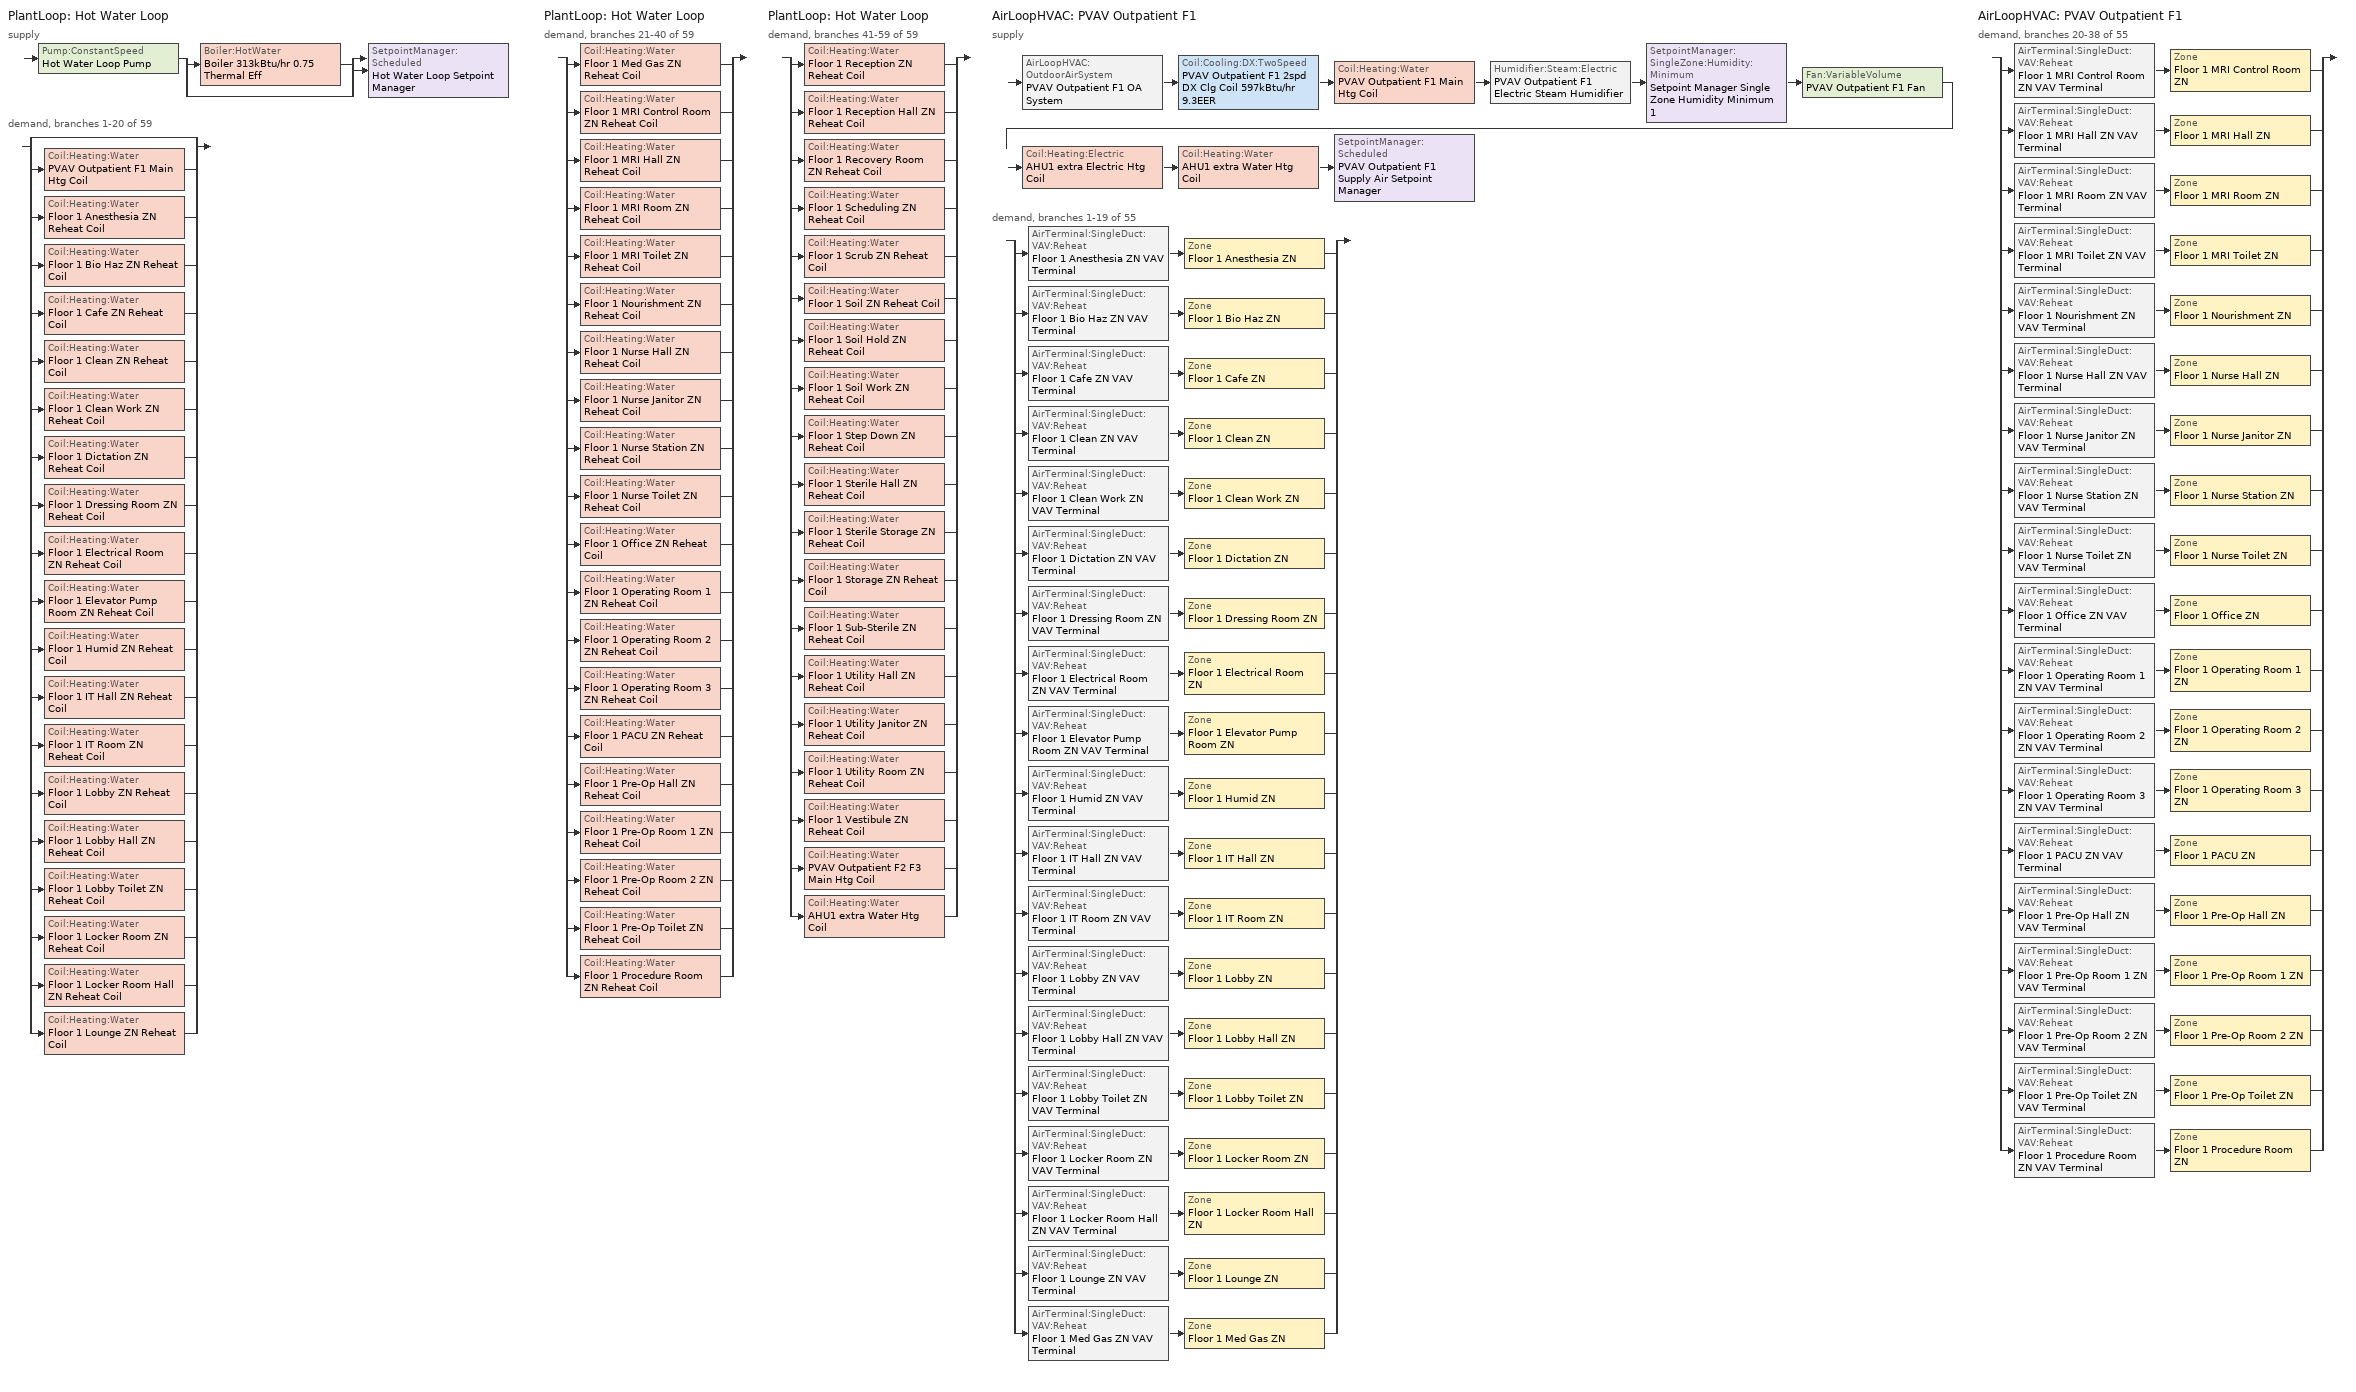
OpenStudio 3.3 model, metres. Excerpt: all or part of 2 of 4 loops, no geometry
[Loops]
PlantLoop 'Hot Water Loop'
 supply: Pump:ConstantSpeed 'Hot Water Loop Pump' > split
  | Boiler:HotWater 'Boiler 313kBtu/hr 0.75 Thermal Eff'
  | bypass
  join > SetpointManager:Scheduled 'Hot Water Loop Setpoint Manager'
 demand, branches 1-20 of 59: split
  | bypass
  | Coil:Heating:Water 'PVAV Outpatient F1 Main Htg Coil'
  | Coil:Heating:Water 'Floor 1 Anesthesia ZN Reheat Coil'
  | Coil:Heating:Water 'Floor 1 Bio Haz ZN Reheat Coil'
  | Coil:Heating:Water 'Floor 1 Cafe ZN Reheat Coil'
  | Coil:Heating:Water 'Floor 1 Clean ZN Reheat Coil'
  | Coil:Heating:Water 'Floor 1 Clean Work ZN Reheat Coil'
  | Coil:Heating:Water 'Floor 1 Dictation ZN Reheat Coil'
  | Coil:Heating:Water 'Floor 1 Dressing Room ZN Reheat Coil'
  | Coil:Heating:Water 'Floor 1 Electrical Room ZN Reheat Coil'
  | Coil:Heating:Water 'Floor 1 Elevator Pump Room ZN Reheat Coil'
  | Coil:Heating:Water 'Floor 1 Humid ZN Reheat Coil'
  | Coil:Heating:Water 'Floor 1 IT Hall ZN Reheat Coil'
  | Coil:Heating:Water 'Floor 1 IT Room ZN Reheat Coil'
  | Coil:Heating:Water 'Floor 1 Lobby ZN Reheat Coil'
  | Coil:Heating:Water 'Floor 1 Lobby Hall ZN Reheat Coil'
  | Coil:Heating:Water 'Floor 1 Lobby Toilet ZN Reheat Coil'
  | Coil:Heating:Water 'Floor 1 Locker Room ZN Reheat Coil'
  | Coil:Heating:Water 'Floor 1 Locker Room Hall ZN Reheat Coil'
  | Coil:Heating:Water 'Floor 1 Lounge ZN Reheat Coil'
PlantLoop 'Hot Water Loop'
 demand, branches 21-40 of 59: split
  | Coil:Heating:Water 'Floor 1 Med Gas ZN Reheat Coil'
  | Coil:Heating:Water 'Floor 1 MRI Control Room ZN Reheat Coil'
  | Coil:Heating:Water 'Floor 1 MRI Hall ZN Reheat Coil'
  | Coil:Heating:Water 'Floor 1 MRI Room ZN Reheat Coil'
  | Coil:Heating:Water 'Floor 1 MRI Toilet ZN Reheat Coil'
  | Coil:Heating:Water 'Floor 1 Nourishment ZN Reheat Coil'
  | Coil:Heating:Water 'Floor 1 Nurse Hall ZN Reheat Coil'
  | Coil:Heating:Water 'Floor 1 Nurse Janitor ZN Reheat Coil'
  | Coil:Heating:Water 'Floor 1 Nurse Station ZN Reheat Coil'
  | Coil:Heating:Water 'Floor 1 Nurse Toilet ZN Reheat Coil'
  | Coil:Heating:Water 'Floor 1 Office ZN Reheat Coil'
  | Coil:Heating:Water 'Floor 1 Operating Room 1 ZN Reheat Coil'
  | Coil:Heating:Water 'Floor 1 Operating Room 2 ZN Reheat Coil'
  | Coil:Heating:Water 'Floor 1 Operating Room 3 ZN Reheat Coil'
  | Coil:Heating:Water 'Floor 1 PACU ZN Reheat Coil'
  | Coil:Heating:Water 'Floor 1 Pre-Op Hall ZN Reheat Coil'
  | Coil:Heating:Water 'Floor 1 Pre-Op Room 1 ZN Reheat Coil'
  | Coil:Heating:Water 'Floor 1 Pre-Op Room 2 ZN Reheat Coil'
  | Coil:Heating:Water 'Floor 1 Pre-Op Toilet ZN Reheat Coil'
  | Coil:Heating:Water 'Floor 1 Procedure Room ZN Reheat Coil'
PlantLoop 'Hot Water Loop'
 demand, branches 41-59 of 59: split
  | Coil:Heating:Water 'Floor 1 Reception ZN Reheat Coil'
  | Coil:Heating:Water 'Floor 1 Reception Hall ZN Reheat Coil'
  | Coil:Heating:Water 'Floor 1 Recovery Room ZN Reheat Coil'
  | Coil:Heating:Water 'Floor 1 Scheduling ZN Reheat Coil'
  | Coil:Heating:Water 'Floor 1 Scrub ZN Reheat Coil'
  | Coil:Heating:Water 'Floor 1 Soil ZN Reheat Coil'
  | Coil:Heating:Water 'Floor 1 Soil Hold ZN Reheat Coil'
  | Coil:Heating:Water 'Floor 1 Soil Work ZN Reheat Coil'
  | Coil:Heating:Water 'Floor 1 Step Down ZN Reheat Coil'
  | Coil:Heating:Water 'Floor 1 Sterile Hall ZN Reheat Coil'
  | Coil:Heating:Water 'Floor 1 Sterile Storage ZN Reheat Coil'
  | Coil:Heating:Water 'Floor 1 Storage ZN Reheat Coil'
  | Coil:Heating:Water 'Floor 1 Sub-Sterile ZN Reheat Coil'
  | Coil:Heating:Water 'Floor 1 Utility Hall ZN Reheat Coil'
  | Coil:Heating:Water 'Floor 1 Utility Janitor ZN Reheat Coil'
  | Coil:Heating:Water 'Floor 1 Utility Room ZN Reheat Coil'
  | Coil:Heating:Water 'Floor 1 Vestibule ZN Reheat Coil'
  | Coil:Heating:Water 'PVAV Outpatient F2 F3 Main Htg Coil'
  | Coil:Heating:Water 'AHU1 extra Water Htg Coil'
AirLoopHVAC 'PVAV Outpatient F1'
 supply: AirLoopHVAC:OutdoorAirSystem 'PVAV Outpatient F1 OA System' > Coil:Cooling:DX:TwoSpeed 'PVAV Outpatient F1 2spd DX Clg Coil 597kBtu/hr 9.3EER' > Coil:Heating:Water 'PVAV Outpatient F1 Main Htg Coil' > Humidifier:Steam:Electric 'PVAV Outpatient F1 Electric Steam Humidifier' > SetpointManager:SingleZone:Humidity:Minimum 'Setpoint Manager Single Zone Humidity Minimum 1' > Fan:VariableVolume 'PVAV Outpatient F1 Fan' > Coil:Heating:Electric 'AHU1 extra Electric Htg Coil' > Coil:Heating:Water 'AHU1 extra Water Htg Coil' > SetpointManager:Scheduled 'PVAV Outpatient F1 Supply Air Setpoint Manager'
 demand, branches 1-19 of 55: split
  | AirTerminal:SingleDuct:VAV:Reheat 'Floor 1 Anesthesia ZN VAV Terminal' > Zone 'Floor 1 Anesthesia ZN'
  | AirTerminal:SingleDuct:VAV:Reheat 'Floor 1 Bio Haz ZN VAV Terminal' > Zone 'Floor 1 Bio Haz ZN'
  | AirTerminal:SingleDuct:VAV:Reheat 'Floor 1 Cafe ZN VAV Terminal' > Zone 'Floor 1 Cafe ZN'
  | AirTerminal:SingleDuct:VAV:Reheat 'Floor 1 Clean ZN VAV Terminal' > Zone 'Floor 1 Clean ZN'
  | AirTerminal:SingleDuct:VAV:Reheat 'Floor 1 Clean Work ZN VAV Terminal' > Zone 'Floor 1 Clean Work ZN'
  | AirTerminal:SingleDuct:VAV:Reheat 'Floor 1 Dictation ZN VAV Terminal' > Zone 'Floor 1 Dictation ZN'
  | AirTerminal:SingleDuct:VAV:Reheat 'Floor 1 Dressing Room ZN VAV Terminal' > Zone 'Floor 1 Dressing Room ZN'
  | AirTerminal:SingleDuct:VAV:Reheat 'Floor 1 Electrical Room ZN VAV Terminal' > Zone 'Floor 1 Electrical Room ZN'
  | AirTerminal:SingleDuct:VAV:Reheat 'Floor 1 Elevator Pump Room ZN VAV Terminal' > Zone 'Floor 1 Elevator Pump Room ZN'
  | AirTerminal:SingleDuct:VAV:Reheat 'Floor 1 Humid ZN VAV Terminal' > Zone 'Floor 1 Humid ZN'
  | AirTerminal:SingleDuct:VAV:Reheat 'Floor 1 IT Hall ZN VAV Terminal' > Zone 'Floor 1 IT Hall ZN'
  | AirTerminal:SingleDuct:VAV:Reheat 'Floor 1 IT Room ZN VAV Terminal' > Zone 'Floor 1 IT Room ZN'
  | AirTerminal:SingleDuct:VAV:Reheat 'Floor 1 Lobby ZN VAV Terminal' > Zone 'Floor 1 Lobby ZN'
  | AirTerminal:SingleDuct:VAV:Reheat 'Floor 1 Lobby Hall ZN VAV Terminal' > Zone 'Floor 1 Lobby Hall ZN'
  | AirTerminal:SingleDuct:VAV:Reheat 'Floor 1 Lobby Toilet ZN VAV Terminal' > Zone 'Floor 1 Lobby Toilet ZN'
  | AirTerminal:SingleDuct:VAV:Reheat 'Floor 1 Locker Room ZN VAV Terminal' > Zone 'Floor 1 Locker Room ZN'
  | AirTerminal:SingleDuct:VAV:Reheat 'Floor 1 Locker Room Hall ZN VAV Terminal' > Zone 'Floor 1 Locker Room Hall ZN'
  | AirTerminal:SingleDuct:VAV:Reheat 'Floor 1 Lounge ZN VAV Terminal' > Zone 'Floor 1 Lounge ZN'
  | AirTerminal:SingleDuct:VAV:Reheat 'Floor 1 Med Gas ZN VAV Terminal' > Zone 'Floor 1 Med Gas ZN'
AirLoopHVAC 'PVAV Outpatient F1'
 demand, branches 20-38 of 55: split
  | AirTerminal:SingleDuct:VAV:Reheat 'Floor 1 MRI Control Room ZN VAV Terminal' > Zone 'Floor 1 MRI Control Room ZN'
  | AirTerminal:SingleDuct:VAV:Reheat 'Floor 1 MRI Hall ZN VAV Terminal' > Zone 'Floor 1 MRI Hall ZN'
  | AirTerminal:SingleDuct:VAV:Reheat 'Floor 1 MRI Room ZN VAV Terminal' > Zone 'Floor 1 MRI Room ZN'
  | AirTerminal:SingleDuct:VAV:Reheat 'Floor 1 MRI Toilet ZN VAV Terminal' > Zone 'Floor 1 MRI Toilet ZN'
  | AirTerminal:SingleDuct:VAV:Reheat 'Floor 1 Nourishment ZN VAV Terminal' > Zone 'Floor 1 Nourishment ZN'
  | AirTerminal:SingleDuct:VAV:Reheat 'Floor 1 Nurse Hall ZN VAV Terminal' > Zone 'Floor 1 Nurse Hall ZN'
  | AirTerminal:SingleDuct:VAV:Reheat 'Floor 1 Nurse Janitor ZN VAV Terminal' > Zone 'Floor 1 Nurse Janitor ZN'
  | AirTerminal:SingleDuct:VAV:Reheat 'Floor 1 Nurse Station ZN VAV Terminal' > Zone 'Floor 1 Nurse Station ZN'
  | AirTerminal:SingleDuct:VAV:Reheat 'Floor 1 Nurse Toilet ZN VAV Terminal' > Zone 'Floor 1 Nurse Toilet ZN'
  | AirTerminal:SingleDuct:VAV:Reheat 'Floor 1 Office ZN VAV Terminal' > Zone 'Floor 1 Office ZN'
  | AirTerminal:SingleDuct:VAV:Reheat 'Floor 1 Operating Room 1 ZN VAV Terminal' > Zone 'Floor 1 Operating Room 1 ZN'
  | AirTerminal:SingleDuct:VAV:Reheat 'Floor 1 Operating Room 2 ZN VAV Terminal' > Zone 'Floor 1 Operating Room 2 ZN'
  | AirTerminal:SingleDuct:VAV:Reheat 'Floor 1 Operating Room 3 ZN VAV Terminal' > Zone 'Floor 1 Operating Room 3 ZN'
  | AirTerminal:SingleDuct:VAV:Reheat 'Floor 1 PACU ZN VAV Terminal' > Zone 'Floor 1 PACU ZN'
  | AirTerminal:SingleDuct:VAV:Reheat 'Floor 1 Pre-Op Hall ZN VAV Terminal' > Zone 'Floor 1 Pre-Op Hall ZN'
  | AirTerminal:SingleDuct:VAV:Reheat 'Floor 1 Pre-Op Room 1 ZN VAV Terminal' > Zone 'Floor 1 Pre-Op Room 1 ZN'
  | AirTerminal:SingleDuct:VAV:Reheat 'Floor 1 Pre-Op Room 2 ZN VAV Terminal' > Zone 'Floor 1 Pre-Op Room 2 ZN'
  | AirTerminal:SingleDuct:VAV:Reheat 'Floor 1 Pre-Op Toilet ZN VAV Terminal' > Zone 'Floor 1 Pre-Op Toilet ZN'
  | AirTerminal:SingleDuct:VAV:Reheat 'Floor 1 Procedure Room ZN VAV Terminal' > Zone 'Floor 1 Procedure Room ZN'
[Sizing:Zone] Zone Cooling Design Supply Air Temperature Input Method=SupplyAirTemperature; Zone Cooling Design Supply Air Temperature {C}=12.7778; Zone Cooling Design Supply Air Temperature Difference {deltaC}=11.11; Zone Heating Design Supply Air Temperature Input Method=SupplyAirTemperature; Zone Heating Design Supply Air Temperature {C}=50; Zone Heating Design Supply Air Temperature Difference {deltaC}=11.11; Zone Cooling Design Supply Air Humidity Ratio {kg-H2O/kg-air}=0.0085; Zone Heating Design Supply Air Humidity Ratio {kg-H2O/kg-air}=0.008; Heating Design Air Flow Method=DesignDay; Account for Dedicated Outdoor Air System=No; Dedicated Outdoor Air System Control Strategy=NeutralSupplyAir; Dedicated Outdoor Air Low Setpoint Temperature for Design {C}=autosize; Dedicated Outdoor Air High Setpoint Temperature for Design {C}=autosize
Name | Cooling Design Air Flow Method | Cooling Minimum Air Flow per Zone Floor Area {m3/s-m2}
Floor 1 Anesthesia ZN | DesignDayWithLimit | 0.00677333
Floor 1 Bio Haz ZN; Floor 1 Cafe ZN; Floor 1 Dictation ZN; Floor 1 Dressing Room ZN; Floor 1 Electrical Room ZN; Floor 1 Elevator Pump Room ZN; Floor 1 Humid ZN; Floor 1 IT Hall ZN; Floor 1 IT Room ZN; Floor 1 Lobby ZN; Floor 1 Lobby Hall ZN; Floor 1 Locker Room ZN; Floor 1 Locker Room Hall ZN; Floor 1 Lounge ZN; Floor 1 Med Gas ZN; Floor 1 MRI Control Room ZN; Floor 1 MRI Hall ZN; Floor 1 MRI Room ZN; Floor 1 Nourishment ZN; Floor 1 Nurse Hall ZN; Floor 1 Nurse Janitor ZN; Floor 1 Nurse Station ZN; Floor 1 Office ZN; Floor 1 Pre-Op Hall ZN | DesignDay
Floor 1 Clean ZN; Floor 1 Clean Work ZN | DesignDayWithLimit | 0.00338667
Floor 1 Lobby Toilet ZN; Floor 1 MRI Toilet ZN; Floor 1 Nurse Toilet ZN; Floor 1 Pre-Op Toilet ZN | DesignDayWithLimit | 0.00846667
Floor 1 Operating Room 1 ZN; Floor 1 Operating Room 2 ZN; Floor 1 Operating Room 3 ZN | DesignDayWithLimit | 0.0169333
Floor 1 PACU ZN; Floor 1 Pre-Op Room 1 ZN; Floor 1 Pre-Op Room 2 ZN | DesignDayWithLimit | 0.00508
Floor 1 Procedure Room ZN | DesignDayWithLimit | 0.0127
[Zone equipment]
Floor 1 Anesthesia ZN: Floor 1 Anesthesia ZN VAV Terminal, Floor 1 Anesthesia ZN Exhaust Fan
Floor 1 Bio Haz ZN: Floor 1 Bio Haz ZN VAV Terminal
Floor 1 Cafe ZN: Floor 1 Cafe ZN VAV Terminal
Floor 1 Clean ZN: Floor 1 Clean ZN VAV Terminal
Floor 1 Clean Work ZN: Floor 1 Clean Work ZN VAV Terminal
Floor 1 Dictation ZN: Floor 1 Dictation ZN VAV Terminal
Floor 1 Dressing Room ZN: Floor 1 Dressing Room ZN VAV Terminal
Floor 1 Electrical Room ZN: Floor 1 Electrical Room ZN VAV Terminal
Floor 1 Elevator Pump Room ZN: Floor 1 Elevator Pump Room ZN VAV Terminal
Floor 1 Humid ZN: Floor 1 Humid ZN VAV Terminal
Floor 1 IT Hall ZN: Floor 1 IT Hall ZN VAV Terminal
Floor 1 IT Room ZN: Floor 1 IT Room ZN VAV Terminal
Floor 1 Lobby ZN: Floor 1 Lobby ZN VAV Terminal
Floor 1 Lobby Hall ZN: Floor 1 Lobby Hall ZN VAV Terminal
Floor 1 Lobby Toilet ZN: Floor 1 Lobby Toilet ZN VAV Terminal, Floor 1 Lobby Toilet ZN Exhaust Fan
Floor 1 Locker Room ZN: Floor 1 Locker Room ZN VAV Terminal
Floor 1 Locker Room Hall ZN: Floor 1 Locker Room Hall ZN VAV Terminal
Floor 1 Lounge ZN: Floor 1 Lounge ZN VAV Terminal
Floor 1 Med Gas ZN: Floor 1 Med Gas ZN VAV Terminal
Floor 1 MRI Control Room ZN: Floor 1 MRI Control Room ZN VAV Terminal, Floor 1 MRI Control Room ZN Exhaust Fan
Floor 1 MRI Hall ZN: Floor 1 MRI Hall ZN VAV Terminal
Floor 1 MRI Room ZN: Floor 1 MRI Room ZN VAV Terminal, Floor 1 MRI Room ZN Exhaust Fan
Floor 1 MRI Toilet ZN: Floor 1 MRI Toilet ZN VAV Terminal, Floor 1 MRI Toilet ZN Exhaust Fan
Floor 1 Nourishment ZN: Floor 1 Nourishment ZN VAV Terminal
Floor 1 Nurse Hall ZN: Floor 1 Nurse Hall ZN VAV Terminal
Floor 1 Nurse Janitor ZN: Floor 1 Nurse Janitor ZN VAV Terminal
Floor 1 Nurse Station ZN: Floor 1 Nurse Station ZN VAV Terminal
Floor 1 Nurse Toilet ZN: Floor 1 Nurse Toilet ZN VAV Terminal, Floor 1 Nurse Toilet ZN Exhaust Fan
Floor 1 Office ZN: Floor 1 Office ZN VAV Terminal
Floor 1 Operating Room 1 ZN: Floor 1 Operating Room 1 ZN VAV Terminal
Floor 1 Operating Room 2 ZN: Floor 1 Operating Room 2 ZN VAV Terminal
Floor 1 Operating Room 3 ZN: Floor 1 Operating Room 3 ZN VAV Terminal
Floor 1 PACU ZN: Floor 1 PACU ZN VAV Terminal
Floor 1 Pre-Op Hall ZN: Floor 1 Pre-Op Hall ZN VAV Terminal
Floor 1 Pre-Op Room 1 ZN: Floor 1 Pre-Op Room 1 ZN VAV Terminal
Floor 1 Pre-Op Room 2 ZN: Floor 1 Pre-Op Room 2 ZN VAV Terminal
Floor 1 Pre-Op Toilet ZN: Floor 1 Pre-Op Toilet ZN VAV Terminal, Floor 1 Pre-Op Toilet ZN Exhaust Fan
Floor 1 Procedure Room ZN: Floor 1 Procedure Room ZN VAV Terminal
[PlantLoop]
Hot Water Loop: Fluid Type=Water; Glycol Concentration=0; Minimum Loop Temperature {C}=10; Plant Loop Volume {m3}=Autocalculate; Load Distribution Scheme=Optimal
[Sizing:Plant]
Hot Water Loop: Loop Type=Heating; Design Loop Exit Temperature {C}=82.2222; Loop Design Temperature Difference {deltaC}=11.1111; Sizing Option=NonCoincident; Zone Timesteps in Averaging Window=1; Coincident Sizing Factor Mode=None
[SetpointManager:Scheduled] Control Variable=Temperature
Name | Schedule | Setpoint Node or NodeList
Hot Water Loop Setpoint Manager | Hot Water Loop Temp - 180F | Hot Water Loop Supply Outlet Node
PVAV Outpatient F1 Supply Air Setpoint Manager | Supply Air Temp - 55.0F | PVAV Outpatient F1 Supply Outlet Node
[Pump:ConstantSpeed]
Hot Water Loop Pump: Rated Flow Rate {m3/s}=autosize; Rated Pump Head {Pa}=179344; Rated Power Consumption {W}=autosize; Motor Efficiency=0.825; Fraction of Motor Inefficiencies to Fluid Stream=0; Pump Control Type=Intermittent; Design Power Sizing Method=PowerPerFlowPerPressure; Design Electric Power per Unit Flow Rate {W/(m3/s)}=348701.1; Design Shaft Power per Unit Flow Rate per Unit Head {W-s/m3-Pa}=1.28205
[Boiler:HotWater]
Boiler 313kBtu/hr 0.75 Thermal Eff: Fuel Type=NaturalGas; Nominal Thermal Efficiency=0.75; Efficiency Curve Temperature Evaluation Variable=LeavingBoiler; Normalized Boiler Efficiency Curve=Boiler with No Minimum Turndown; Minimum Part Load Ratio=0; Maximum Part Load Ratio=1.2; Optimum Part Load Ratio=1; Water Outlet Upper Temperature Limit {C}=95; Boiler Flow Mode=LeavingSetpointModulated; Parasitic Electric Load {W}=0; Sizing Factor=0.3
[AirLoopHVAC]
PVAV Outpatient F1: Availability Schedule=OutPatientHealthCare HVACOperationSchd; Design Supply Air Flow Rate {m3/s}=autosize; Design Return Air Flow Fraction of Supply Air Flow=1
[Sizing:System]
PVAV Outpatient F1: Type of Load to Size On=Sensible; Design Outdoor Air Flow Rate {m3/s}=Autosize; Central Heating Maximum System Air Flow Ratio=0.3; Preheat Design Temperature {C}=7.22222; Preheat Design Humidity Ratio {kg-H2O/kg-Air}=0.008; Precool Design Temperature {C}=12.7778; Precool Design Humidity Ratio {kg-H2O/kg-Air}=0.008; Central Cooling Design Supply Air Temperature {C}=12.7778; Central Heating Design Supply Air Temperature {C}=12.7778; Sizing Option=Coincident; 100% Outdoor Air in Cooling=No; 100% Outdoor Air in Heating=No; Central Cooling Design Supply Air Humidity Ratio {kg-H2O/kg-Air}=0.0085; Central Heating Design Supply Air Humidity Ratio {kg-H2O/kg-Air}=0.008; Cooling Design Air Flow Method=DesignDay; Cooling Design Air Flow Rate {m3/s}=0; Heating Design Air Flow Method=DesignDay; Heating Design Air Flow Rate {m3/s}=0; System Outdoor Air Method=ZoneSum; Zone Maximum Outdoor Air Fraction=1; Cooling Supply Air Flow Rate Per Floor Area {m3/s-m2}=0.00996765; Cooling Fraction of Autosized Cooling Supply Air Flow Rate=1; Cooling Supply Air Flow Rate Per Unit Cooling Capacity {m3/s-W}=3.94755e-05; Heating Supply Air Flow Rate Per Floor Area {m3/s-m2}=0.00996765; Heating Fraction of Autosized Heating Supply Air Flow Rate=1; Heating Fraction of Autosized Cooling Supply Air Flow Rate=1; Heating Supply Air Flow Rate Per Unit Heating Capacity {m3/s-W}=3.15882e-05; Cooling Design Capacity Method=CoolingDesignCapacity; Cooling Design Capacity {W}=autosize; Cooling Design Capacity Per Floor Area {W/m2}=234.7; Fraction of Autosized Cooling Design Capacity=1; Heating Design Capacity Method=HeatingDesignCapacity; Heating Design Capacity {W}=autosize; Heating Design Capacity Per Floor Area {W/m2}=157; Fraction of Autosized Heating Design Capacity=1; Central Cooling Capacity Control Method=OnOff
[Fan:VariableVolume]
PVAV Outpatient F1 Fan: Availability Schedule=Always On Discrete; Fan Total Efficiency=0.6006; Pressure Rise {Pa}=1574.24; Maximum Flow Rate {m3/s}=Autosize; Fan Power Minimum Flow Rate Input Method=Fraction; Fan Power Minimum Flow Fraction=0.25; Fan Power Minimum Air Flow Rate {m3/s}=0; Motor Efficiency=0.924; Motor In Airstream Fraction=1; Fan Power Coefficient 1=0.04076; Fan Power Coefficient 2=0.0881; Fan Power Coefficient 3=-0.0729; Fan Power Coefficient 4=0.9437; Fan Power Coefficient 5=0
[Coil:Heating:Water] Availability Schedule=Always On Discrete; Rated Inlet Water Temperature {C}=82.2222; Rated Outlet Water Temperature {C}=71.1111
Name | Rated Inlet Air Temperature {C} | Rated Outlet Air Temperature {C}
PVAV Outpatient F1 Main Htg Coil; PVAV Outpatient F2 F3 Main Htg Coil | 7.22222 | 50
Floor 1 Anesthesia ZN Reheat Coil; Floor 1 Bio Haz ZN Reheat Coil; Floor 1 Cafe ZN Reheat Coil; Floor 1 Clean ZN Reheat Coil; Floor 1 Clean Work ZN Reheat Coil; Floor 1 Dictation ZN Reheat Coil; Floor 1 Dressing Room ZN Reheat Coil; Floor 1 Electrical Room ZN Reheat Coil; Floor 1 Elevator Pump Room ZN Reheat Coil; Floor 1 Humid ZN Reheat Coil; Floor 1 IT Hall ZN Reheat Coil; Floor 1 IT Room ZN Reheat Coil; Floor 1 Lobby ZN Reheat Coil; Floor 1 Lobby Hall ZN Reheat Coil; Floor 1 Lobby Toilet ZN Reheat Coil; Floor 1 Locker Room ZN Reheat Coil; Floor 1 Locker Room Hall ZN Reheat Coil; Floor 1 Lounge ZN Reheat Coil; Floor 1 Med Gas ZN Reheat Coil; Floor 1 MRI Control Room ZN Reheat Coil; Floor 1 MRI Hall ZN Reheat Coil; Floor 1 MRI Room ZN Reheat Coil; Floor 1 MRI Toilet ZN Reheat Coil; Floor 1 Nourishment ZN Reheat Coil; Floor 1 Nurse Hall ZN Reheat Coil; Floor 1 Nurse Janitor ZN Reheat Coil; Floor 1 Nurse Station ZN Reheat Coil; Floor 1 Nurse Toilet ZN Reheat Coil; Floor 1 Office ZN Reheat Coil; Floor 1 Operating Room 1 ZN Reheat Coil; Floor 1 Operating Room 2 ZN Reheat Coil; Floor 1 Operating Room 3 ZN Reheat Coil; Floor 1 PACU ZN Reheat Coil; Floor 1 Pre-Op Hall ZN Reheat Coil; Floor 1 Pre-Op Room 1 ZN Reheat Coil; Floor 1 Pre-Op Room 2 ZN Reheat Coil; Floor 1 Pre-Op Toilet ZN Reheat Coil; Floor 1 Procedure Room ZN Reheat Coil; Floor 1 Reception ZN Reheat Coil; Floor 1 Reception Hall ZN Reheat Coil; Floor 1 Recovery Room ZN Reheat Coil; Floor 1 Scheduling ZN Reheat Coil; Floor 1 Scrub ZN Reheat Coil; Floor 1 Soil ZN Reheat Coil; Floor 1 Soil Hold ZN Reheat Coil; Floor 1 Soil Work ZN Reheat Coil; Floor 1 Step Down ZN Reheat Coil; Floor 1 Sterile Hall ZN Reheat Coil; Floor 1 Sterile Storage ZN Reheat Coil; Floor 1 Storage ZN Reheat Coil; Floor 1 Sub-Sterile ZN Reheat Coil; Floor 1 Utility Hall ZN Reheat Coil; Floor 1 Utility Janitor ZN Reheat Coil; Floor 1 Utility Room ZN Reheat Coil; Floor 1 Vestibule ZN Reheat Coil | 12.7778 | 50
AHU1 extra Water Htg Coil | 16.6 | 32.2
[Controller:WaterCoil] Action=Normal; Controller Convergence Tolerance {deltaC}=0.0001; Minimum Actuated Flow {m3/s}=0
Name | Water Coil
PVAV Outpatient F1 Main Htg Coil Controller | PVAV Outpatient F1 Main Htg Coil
Floor 1 Anesthesia ZN Reheat Coil Controller | Floor 1 Anesthesia ZN Reheat Coil
Floor 1 Bio Haz ZN Reheat Coil Controller | Floor 1 Bio Haz ZN Reheat Coil
Floor 1 Cafe ZN Reheat Coil Controller | Floor 1 Cafe ZN Reheat Coil
Floor 1 Clean ZN Reheat Coil Controller | Floor 1 Clean ZN Reheat Coil
Floor 1 Clean Work ZN Reheat Coil Controller | Floor 1 Clean Work ZN Reheat Coil
Floor 1 Dictation ZN Reheat Coil Controller | Floor 1 Dictation ZN Reheat Coil
Floor 1 Dressing Room ZN Reheat Coil Controller | Floor 1 Dressing Room ZN Reheat Coil
Floor 1 Electrical Room ZN Reheat Coil Controller | Floor 1 Electrical Room ZN Reheat Coil
Floor 1 Elevator Pump Room ZN Reheat Coil Controller | Floor 1 Elevator Pump Room ZN Reheat Coil
Floor 1 Humid ZN Reheat Coil Controller | Floor 1 Humid ZN Reheat Coil
Floor 1 IT Hall ZN Reheat Coil Controller | Floor 1 IT Hall ZN Reheat Coil
Floor 1 IT Room ZN Reheat Coil Controller | Floor 1 IT Room ZN Reheat Coil
Floor 1 Lobby ZN Reheat Coil Controller | Floor 1 Lobby ZN Reheat Coil
Floor 1 Lobby Hall ZN Reheat Coil Controller | Floor 1 Lobby Hall ZN Reheat Coil
Floor 1 Lobby Toilet ZN Reheat Coil Controller | Floor 1 Lobby Toilet ZN Reheat Coil
Floor 1 Locker Room ZN Reheat Coil Controller | Floor 1 Locker Room ZN Reheat Coil
Floor 1 Locker Room Hall ZN Reheat Coil Controller | Floor 1 Locker Room Hall ZN Reheat Coil
Floor 1 Lounge ZN Reheat Coil Controller | Floor 1 Lounge ZN Reheat Coil
Floor 1 Med Gas ZN Reheat Coil Controller | Floor 1 Med Gas ZN Reheat Coil
Floor 1 MRI Control Room ZN Reheat Coil Controller | Floor 1 MRI Control Room ZN Reheat Coil
Floor 1 MRI Hall ZN Reheat Coil Controller | Floor 1 MRI Hall ZN Reheat Coil
Floor 1 MRI Room ZN Reheat Coil Controller | Floor 1 MRI Room ZN Reheat Coil
Floor 1 MRI Toilet ZN Reheat Coil Controller | Floor 1 MRI Toilet ZN Reheat Coil
Floor 1 Nourishment ZN Reheat Coil Controller | Floor 1 Nourishment ZN Reheat Coil
Floor 1 Nurse Hall ZN Reheat Coil Controller | Floor 1 Nurse Hall ZN Reheat Coil
Floor 1 Nurse Janitor ZN Reheat Coil Controller | Floor 1 Nurse Janitor ZN Reheat Coil
Floor 1 Nurse Station ZN Reheat Coil Controller | Floor 1 Nurse Station ZN Reheat Coil
Floor 1 Nurse Toilet ZN Reheat Coil Controller | Floor 1 Nurse Toilet ZN Reheat Coil
Floor 1 Office ZN Reheat Coil Controller | Floor 1 Office ZN Reheat Coil
Floor 1 Operating Room 1 ZN Reheat Coil Controller | Floor 1 Operating Room 1 ZN Reheat Coil
Floor 1 Operating Room 2 ZN Reheat Coil Controller | Floor 1 Operating Room 2 ZN Reheat Coil
Floor 1 Operating Room 3 ZN Reheat Coil Controller | Floor 1 Operating Room 3 ZN Reheat Coil
Floor 1 PACU ZN Reheat Coil Controller | Floor 1 PACU ZN Reheat Coil
Floor 1 Pre-Op Hall ZN Reheat Coil Controller | Floor 1 Pre-Op Hall ZN Reheat Coil
Floor 1 Pre-Op Room 1 ZN Reheat Coil Controller | Floor 1 Pre-Op Room 1 ZN Reheat Coil
Floor 1 Pre-Op Room 2 ZN Reheat Coil Controller | Floor 1 Pre-Op Room 2 ZN Reheat Coil
Floor 1 Pre-Op Toilet ZN Reheat Coil Controller | Floor 1 Pre-Op Toilet ZN Reheat Coil
Floor 1 Procedure Room ZN Reheat Coil Controller | Floor 1 Procedure Room ZN Reheat Coil
Floor 1 Reception ZN Reheat Coil Controller | Floor 1 Reception ZN Reheat Coil
Floor 1 Reception Hall ZN Reheat Coil Controller | Floor 1 Reception Hall ZN Reheat Coil
Floor 1 Recovery Room ZN Reheat Coil Controller | Floor 1 Recovery Room ZN Reheat Coil
Floor 1 Scheduling ZN Reheat Coil Controller | Floor 1 Scheduling ZN Reheat Coil
Floor 1 Scrub ZN Reheat Coil Controller | Floor 1 Scrub ZN Reheat Coil
Floor 1 Soil ZN Reheat Coil Controller | Floor 1 Soil ZN Reheat Coil
Floor 1 Soil Hold ZN Reheat Coil Controller | Floor 1 Soil Hold ZN Reheat Coil
Floor 1 Soil Work ZN Reheat Coil Controller | Floor 1 Soil Work ZN Reheat Coil
Floor 1 Step Down ZN Reheat Coil Controller | Floor 1 Step Down ZN Reheat Coil
Floor 1 Sterile Hall ZN Reheat Coil Controller | Floor 1 Sterile Hall ZN Reheat Coil
Floor 1 Sterile Storage ZN Reheat Coil Controller | Floor 1 Sterile Storage ZN Reheat Coil
Floor 1 Storage ZN Reheat Coil Controller | Floor 1 Storage ZN Reheat Coil
Floor 1 Sub-Sterile ZN Reheat Coil Controller | Floor 1 Sub-Sterile ZN Reheat Coil
Floor 1 Utility Hall ZN Reheat Coil Controller | Floor 1 Utility Hall ZN Reheat Coil
Floor 1 Utility Janitor ZN Reheat Coil Controller | Floor 1 Utility Janitor ZN Reheat Coil
Floor 1 Utility Room ZN Reheat Coil Controller | Floor 1 Utility Room ZN Reheat Coil
Floor 1 Vestibule ZN Reheat Coil Controller | Floor 1 Vestibule ZN Reheat Coil
PVAV Outpatient F2 F3 Main Htg Coil Controller | PVAV Outpatient F2 F3 Main Htg Coil
AHU1 extra Water Htg Coil Controller | AHU1 extra Water Htg Coil
[Coil:Cooling:DX:TwoSpeed]
PVAV Outpatient F1 2spd DX Clg Coil 597kBtu/hr 9.3EER: Availability Schedule=Always On Discrete; Rated High Speed Total Cooling Capacity {W}=Autosize; Rated High Speed Sensible Heat Ratio=Autosize; Rated High Speed COP {W/W}=3.23281; Rated High Speed Air Flow Rate {m3/s}=Autosize; Unit Internal Static Air Pressure {Pa}=773.3; Total Cooling Capacity Function of Temperature Curve=CoilClgDXQRatio_fTwbToadbSI; Total Cooling Capacity Function of Flow Fraction Curve=CoilClgDXSnglQRatio_fCFMRatio; Energy Input Ratio Function of Temperature Curve=CoilClgDXEIRRatio_fTwbToadbSI; Energy Input Ratio Function of Flow Fraction Curve=CoilClgDXSnglEIRRatio_fCFMRatio; Part Load Fraction Correlation Curve=CoilClgDXEIRRatio_fQFrac; Rated Low Speed Total Cooling Capacity {W}=Autosize; Rated Low Speed Sensible Heat Ratio=0.69; Rated Low Speed COP {W/W}=3.23281; Low Speed Total Cooling Capacity Function of Temperature Curve=CoilClgDXQRatio_fTwbToadbSI; Low Speed Energy Input Ratio Function of Temperature Curve=CoilClgDXEIRRatio_fTwbToadbSI; Condenser Type=AirCooled; Minimum Outdoor Dry-Bulb Temperature for Compressor Operation {C}=-25; High Speed Evaporative Condenser Effectiveness=0; High Speed Evaporative Condenser Air Flow Rate {m3/s}=Autosize; High Speed Evaporative Condenser Pump Rated Power Consumption {W}=Autosize; Low Speed Evaporative Condenser Effectiveness=0; Low Speed Evaporative Condenser Air Flow Rate {m3/s}=Autosize; Low Speed Evaporative Condenser Pump Rated Power Consumption {W}=Autosize; Basin Heater Capacity {W/K}=10; Basin Heater Setpoint Temperature {C}=2
[Controller:OutdoorAir]
Controller Outdoor Air 1: Minimum Outdoor Air Flow Rate {m3/s}=autosize; Maximum Outdoor Air Flow Rate {m3/s}=Autosize; Economizer Control Type=NoEconomizer; Economizer Control Action Type=ModulateFlow; Economizer Maximum Limit Dry-Bulb Temperature {C}=28; Economizer Maximum Limit Enthalpy {J/kg}=64000; Lockout Type=LockoutWithCompressor; Minimum Limit Type=FixedMinimum; Minimum Outdoor Air Schedule=OutPatientHealthCare BLDG_OA_SCH; Minimum Fraction of Outdoor Air Schedule=OutPatientHealthCare AHU-1_OAminOAFracSchedule; Controller Mechanical Ventilation=PVAV Outpatient F1 Ventilation Controller; High Humidity Control=No; Heat Recovery Bypass Control Type=BypassWhenWithinEconomizerLimits
[Controller:MechanicalVentilation]
PVAV Outpatient F1 Ventilation Controller: Availability Schedule=Always Off Discrete
[AirLoopHVAC:OutdoorAirSystem]
PVAV Outpatient F1 OA System: Controller=Controller Outdoor Air 1
[AirTerminal:SingleDuct:VAV:Reheat] Availability Schedule=Always On Discrete; Maximum Air Flow Rate {m3/s}=AutoSize; Zone Minimum Air Flow Input Method=Constant; Fixed Minimum Air Flow Rate {m3/s}=0; Maximum Hot Water or Steam Flow Rate {m3/s}=AutoSize; Minimum Hot Water or Steam Flow Rate {m3/s}=0; Convergence Tolerance=0.001; Damper Heating Action=Normal; Maximum Flow per Zone Floor Area During Reheat {m3/s-m2}=AutoSize; Maximum Flow Fraction During Reheat=0.5; Maximum Reheat Air Temperature {C}=50; Control For Outdoor Air=No
Name | Constant Minimum Air Flow Fraction | Reheat Coil
Floor 1 Anesthesia ZN VAV Terminal | 1 | Floor 1 Anesthesia ZN Reheat Coil
Floor 1 Bio Haz ZN VAV Terminal | 0.3 | Floor 1 Bio Haz ZN Reheat Coil
Floor 1 Cafe ZN VAV Terminal | 0.3 | Floor 1 Cafe ZN Reheat Coil
Floor 1 Clean ZN VAV Terminal | 1 | Floor 1 Clean ZN Reheat Coil
Floor 1 Clean Work ZN VAV Terminal | 1 | Floor 1 Clean Work ZN Reheat Coil
Floor 1 Dictation ZN VAV Terminal | 0.3 | Floor 1 Dictation ZN Reheat Coil
Floor 1 Dressing Room ZN VAV Terminal | 0.3 | Floor 1 Dressing Room ZN Reheat Coil
Floor 1 Electrical Room ZN VAV Terminal | 0.3 | Floor 1 Electrical Room ZN Reheat Coil
Floor 1 Elevator Pump Room ZN VAV Terminal | 0.3 | Floor 1 Elevator Pump Room ZN Reheat Coil
Floor 1 Humid ZN VAV Terminal | 0.3 | Floor 1 Humid ZN Reheat Coil
Floor 1 IT Hall ZN VAV Terminal | 0.3 | Floor 1 IT Hall ZN Reheat Coil
Floor 1 IT Room ZN VAV Terminal | 0.3 | Floor 1 IT Room ZN Reheat Coil
Floor 1 Lobby ZN VAV Terminal | 0.3 | Floor 1 Lobby ZN Reheat Coil
Floor 1 Lobby Hall ZN VAV Terminal | 0.3 | Floor 1 Lobby Hall ZN Reheat Coil
Floor 1 Lobby Toilet ZN VAV Terminal | 1 | Floor 1 Lobby Toilet ZN Reheat Coil
Floor 1 Locker Room ZN VAV Terminal | 0.3 | Floor 1 Locker Room ZN Reheat Coil
Floor 1 Locker Room Hall ZN VAV Terminal | 0.3 | Floor 1 Locker Room Hall ZN Reheat Coil
Floor 1 Lounge ZN VAV Terminal | 0.3 | Floor 1 Lounge ZN Reheat Coil
Floor 1 Med Gas ZN VAV Terminal | 0.3 | Floor 1 Med Gas ZN Reheat Coil
Floor 1 MRI Control Room ZN VAV Terminal | 0.3 | Floor 1 MRI Control Room ZN Reheat Coil
Floor 1 MRI Hall ZN VAV Terminal | 0.3 | Floor 1 MRI Hall ZN Reheat Coil
Floor 1 MRI Room ZN VAV Terminal | 0.3 | Floor 1 MRI Room ZN Reheat Coil
Floor 1 MRI Toilet ZN VAV Terminal | 1 | Floor 1 MRI Toilet ZN Reheat Coil
Floor 1 Nourishment ZN VAV Terminal | 0.3 | Floor 1 Nourishment ZN Reheat Coil
Floor 1 Nurse Hall ZN VAV Terminal | 0.3 | Floor 1 Nurse Hall ZN Reheat Coil
Floor 1 Nurse Janitor ZN VAV Terminal | 0.3 | Floor 1 Nurse Janitor ZN Reheat Coil
Floor 1 Nurse Station ZN VAV Terminal | 0.3 | Floor 1 Nurse Station ZN Reheat Coil
Floor 1 Nurse Toilet ZN VAV Terminal | 1 | Floor 1 Nurse Toilet ZN Reheat Coil
Floor 1 Office ZN VAV Terminal | 0.3 | Floor 1 Office ZN Reheat Coil
Floor 1 Operating Room 1 ZN VAV Terminal | 1 | Floor 1 Operating Room 1 ZN Reheat Coil
Floor 1 Operating Room 2 ZN VAV Terminal | 1 | Floor 1 Operating Room 2 ZN Reheat Coil
Floor 1 Operating Room 3 ZN VAV Terminal | 1 | Floor 1 Operating Room 3 ZN Reheat Coil
Floor 1 PACU ZN VAV Terminal | 1 | Floor 1 PACU ZN Reheat Coil
Floor 1 Pre-Op Hall ZN VAV Terminal | 0.3 | Floor 1 Pre-Op Hall ZN Reheat Coil
Floor 1 Pre-Op Room 1 ZN VAV Terminal | 1 | Floor 1 Pre-Op Room 1 ZN Reheat Coil
Floor 1 Pre-Op Room 2 ZN VAV Terminal | 1 | Floor 1 Pre-Op Room 2 ZN Reheat Coil
Floor 1 Pre-Op Toilet ZN VAV Terminal | 1 | Floor 1 Pre-Op Toilet ZN Reheat Coil
Floor 1 Procedure Room ZN VAV Terminal | 1 | Floor 1 Procedure Room ZN Reheat Coil
[Coil:Heating:Electric]
AHU1 extra Electric Htg Coil: Availability Schedule=Always On Discrete; Efficiency=1
[Fan:ZoneExhaust] Availability Schedule=OutPatientHealthCare Hours_of_operation; System Availability Manager Coupling Mode=Decoupled
Name | Fan Total Efficiency | Pressure Rise {Pa} | Maximum Flow Rate {m3/s}
Floor 1 Anesthesia ZN Exhaust Fan | 0.31 | 249 | 0.0679562
Floor 1 Lobby Toilet ZN Exhaust Fan; Floor 1 MRI Toilet ZN Exhaust Fan; Floor 1 Nurse Toilet ZN Exhaust Fan; Floor 1 Pre-Op Toilet ZN Exhaust Fan | 0.31 | 249 | 0.0424726
Floor 1 MRI Control Room ZN Exhaust Fan | 0.31 | 249 | 0.1586
Floor 1 MRI Room ZN Exhaust Fan | 0.16 | 125 | 0.4153
[Humidifier:Steam:Electric]
PVAV Outpatient F1 Electric Steam Humidifier: Rated Capacity {m3/s}=3.72e-05; Rated Power {W}=100000
[SetpointManager:SingleZone:Humidity:Minimum]
Setpoint Manager Single Zone Humidity Minimum 1: Control Variable=MinimumHumidityRatio; Setpoint Node or NodeList=PVAV Outpatient F1 Electric Steam Humidifier Outlet Air Node; Control Zone=Floor 1 Operating Room 1 ZN
[Schedule:Constant]
Name | Value
Always On Discrete | 1
Always Off Discrete | 0
[Schedule:Ruleset]
Name | Default Day Schedule | Summer Design Day Schedule | Winter Design Day Schedule
Hot Water Loop Temp - 180F | Hot Water Loop Temp - 180F Default
OutPatientHealthCare HVACOperationSchd | OutPatientHealthCare HVACOperationSchd Default | OutPatientHealthCare HVACOperationSchd Summer Design Day | OutPatientHealthCare HVACOperationSchd Winter Design Day
OutPatientHealthCare BLDG_OA_SCH | OutPatientHealthCare BLDG_OA_SCH Default | OutPatientHealthCare BLDG_OA_SCH Summer Design Day | OutPatientHealthCare BLDG_OA_SCH Winter Design Day
Supply Air Temp - 55.0F | Supply Air Temp - 55.0F Default
OutPatientHealthCare Hours_of_operation | OutPatientHealthCare Hours_of_operation Default | OutPatientHealthCare Hours_of_operation Summer Design Day | OutPatientHealthCare Hours_of_operation Winter Design Day
OutPatientHealthCare AHU-1_OAminOAFracSchedule | OutPatientHealthCare AHU-1_OAminOAFracSchedule Default | OutPatientHealthCare AHU-1_OAminOAFracSchedule Summer Design Day | OutPatientHealthCare AHU-1_OAminOAFracSchedule Winter Design Day
[Schedule:Day]
Hot Water Loop Temp - 180F Default: 24, 0, 82.2222
OutPatientHealthCare HVACOperationSchd Default; OutPatientHealthCare HVACOperationSchd Winter Design Day; OutPatientHealthCare HVACOperationSchd Summer Design Day; OutPatientHealthCare Hours_of_operation Default; OutPatientHealthCare Hours_of_operation Winter Design Day; OutPatientHealthCare Hours_of_operation Summer Design Day: 24, 0, 1
OutPatientHealthCare BLDG_OA_SCH Default: 24, 0, 0
OutPatientHealthCare BLDG_OA_SCH Winter Design Day; OutPatientHealthCare BLDG_OA_SCH Summer Design Day; OutPatientHealthCare BLDG_OA_SCH WntrDsn|SmrDsn|Sat|Wkdy Day: 6, 0, 0, 18, 0, 1, 24, 0, 0
Supply Air Temp - 55.0F Default: 24, 0, 12.7778
OutPatientHealthCare AHU-1_OAminOAFracSchedule Default; OutPatientHealthCare AHU-1_OAminOAFracSchedule Winter Design Day; OutPatientHealthCare AHU-1_OAminOAFracSchedule Summer Design Day: 24, 0, 0.33
[Schedule:Rule]
Schedule Rule 22: Schedule Ruleset=OutPatientHealthCare BLDG_OA_SCH; Rule Order=0; Day Schedule=OutPatientHealthCare BLDG_OA_SCH WntrDsn|SmrDsn|Sat|Wkdy Day; Apply Monday=Yes; Apply Tuesday=Yes; Apply Wednesday=Yes; Apply Thursday=Yes; Apply Friday=Yes; Apply Saturday=Yes; Date Specification Type=DateRange; Start Month=1; Start Day=1; End Month=12; End Day=31
[Curve:Biquadratic] Minimum Value of x=13.89; Maximum Value of x=25; Minimum Value of y=23.89; Maximum Value of y=46.11; Minimum Curve Output=0.77
Name | Coefficient1 Constant | Coefficient2 x | Coefficient3 x**2 | Coefficient4 y | Coefficient5 y**2 | Coefficient6 x*y | Maximum Curve Output
CoilClgDXQRatio_fTwbToadbSI | 0.86779 | 0.014245 | 0.000554 | -0.007569 | 3.2e-05 | -0.000191 | 1.29
CoilClgDXEIRRatio_fTwbToadbSI | 0.116709 | 0.028458 | -0.000411 | 0.021422 | 0.000162 | -0.00068 | 1.33
[Curve:Quadratic]
Name | Coefficient1 Constant | Coefficient2 x | Coefficient3 x**2 | Minimum Value of x | Maximum Value of x
CoilClgDXSnglQRatio_fCFMRatio | 0.8 | 0.2 | 0 | 0.5 | 1.5
CoilClgDXSnglEIRRatio_fCFMRatio | 1.156 | -0.1816 | 0.0256 | 0 | 1
[Curve:Cubic]
Name | Coefficient1 Constant | Coefficient2 x | Coefficient3 x**2 | Coefficient4 x**3 | Minimum Value of x | Maximum Value of x
CoilClgDXEIRRatio_fQFrac | 0 | 5.1091 | -8.5515 | 4.4744 | 0.7 | 1
Boiler with No Minimum Turndown | 0.7463 | 1.3196 | -2.2154 | 1.1674 | 0 | 1.3
